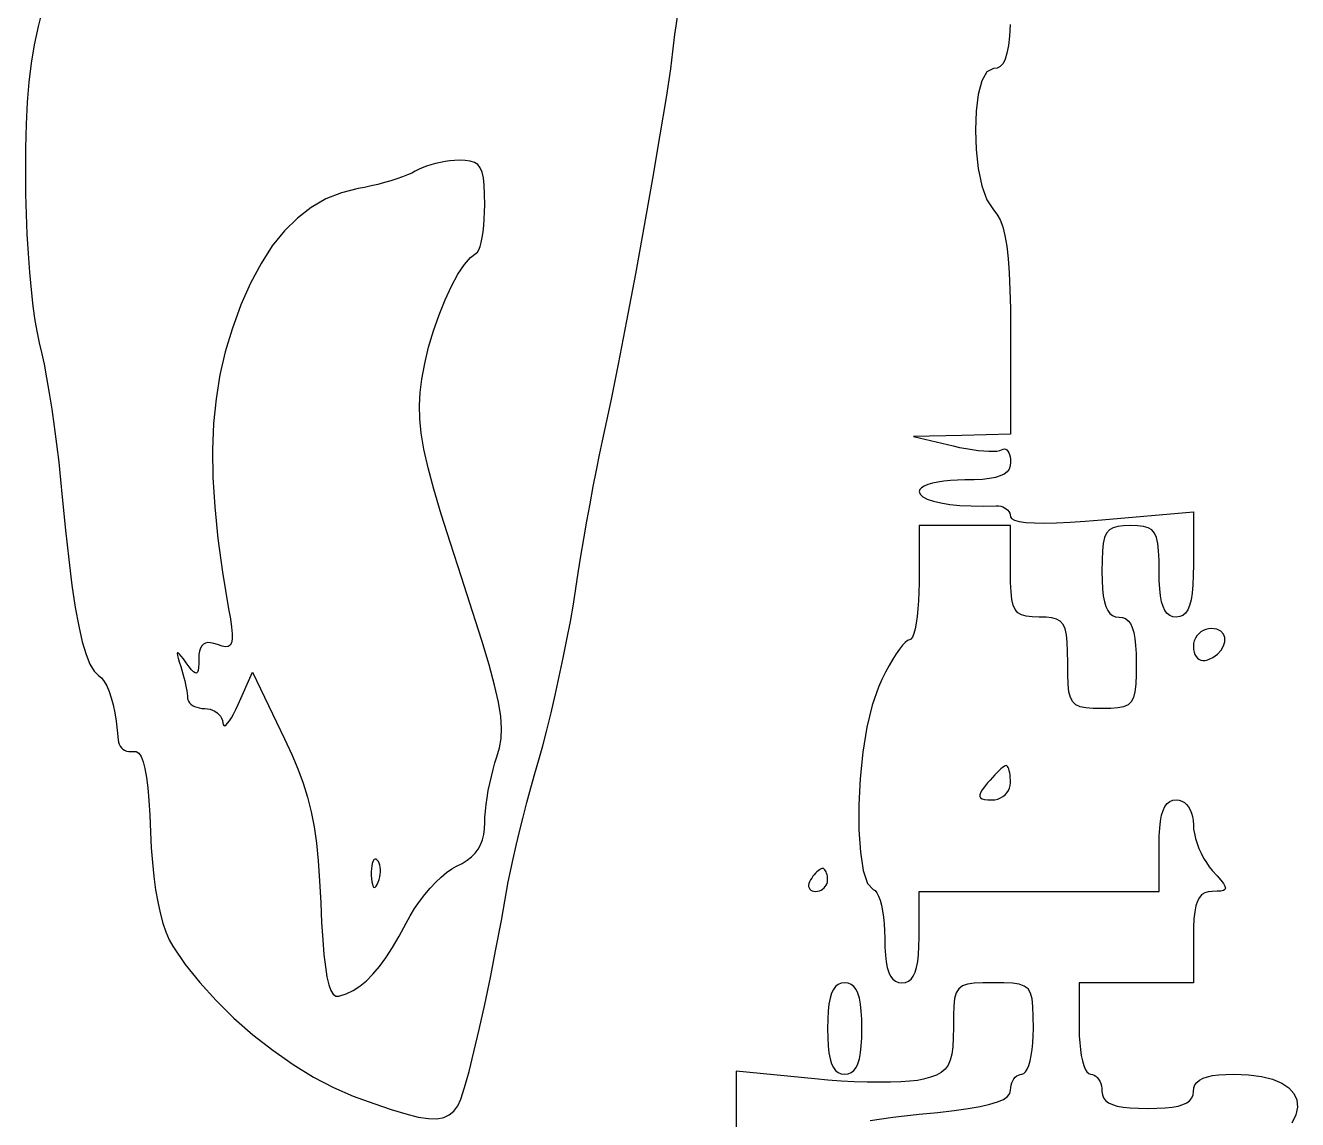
# Model space of a CAD drawing. Header units: millimetres. Extents: x 0 to 1242, y -2208 to 0.
# Drawn here: x 361.8 to 473.1, y -972 to -876.2 of the extents above; entities that cross this region are included whole.
import ezdxf

# ---------------------------------------------------------------- set-up
doc = ezdxf.new("R2010")
doc.units = ezdxf.units.MM
doc.layers.get('0').update_dxf_attribs({"linetype": 'CONTINUOUS'})

msp = doc.modelspace()

# ---------------------------------------------------------------- linework, layer by layer
for p, q in [((363.33516, -874.681048), (362.925665, -876.321497)), ((418.621088, -877.020024), (418.895824, -875.298752)), ((362.925665, -876.321497), (362.59228, -877.922064)), ((447.957184, -876.138624), (447.898831, -877.157951)), ((362.59228, -877.922064), (362.328375, -879.529375)), ((418.458, -878.5), (418.621088, -877.020024)), ((447.811552, -877.995952), (447.692125, -878.666625)), ((447.898831, -877.157951), (447.811552, -877.995952)), ((418.274617, -880.025452), (418.458, -878.5)), ((447.537328, -879.183968), (447.343939, -879.561979)), ((447.692125, -878.666625), (447.537328, -879.183968)), ((362.328375, -879.529375), (362.12732, -881.190056)), ((417.895376, -882.532576), (418.274617, -880.025452)), ((445.93219, -880.289215), (445.49056, -881.08324)), ((446.5, -880), (445.93219, -880.289215)), ((446.828497, -879.955997), (446.5, -880)), ((447.108736, -879.814656), (446.828497, -879.955997)), ((447.343939, -879.561979), (447.108736, -879.814656)), ((362.12732, -881.190056), (361.982485, -882.950733)), ((445.49056, -881.08324), (445.17511, -882.271645)), ((417.359739, -885.801124), (417.895376, -882.532576)), ((445.17511, -882.271645), (444.98584, -883.744)), ((361.982485, -882.950733), (361.88724, -884.858032)), ((444.98584, -883.744), (444.92275, -885.389875)), ((361.88724, -884.858032), (361.834955, -886.958579)), ((416.707168, -889.610848), (417.359739, -885.801124)), ((444.92275, -885.389875), (444.98584, -887.09884)), ((361.834955, -886.958579), (361.819, -889.299)), ((398.959592, -888.087096), (398.540733, -888.147819)), ((399.365359, -888.047157), (398.959592, -888.087096)), ((399.75, -888.03), (399.365359, -888.047157)), ((400.288308, -888.04061), (399.75, -888.03)), ((400.735104, -888.09748), (400.288308, -888.04061)), ((401.098596, -888.21477), (400.735104, -888.09748)), ((444.98584, -887.09884), (445.17511, -888.760465)), ((395.61608, -889.144505), (395.24292, -889.30948)), ((395.917, -888.987), (395.61608, -889.144505)), ((396.202551, -888.836733), (395.917, -888.987)), ((395.917, -888.987), (395.917, -888.987)), ((396.531248, -888.693264), (396.202551, -888.836733)), ((396.895057, -888.558591), (396.531248, -888.693264)), ((397.285944, -888.434712), (396.895057, -888.558591)), ((397.695875, -888.323625), (397.285944, -888.434712)), ((398.116816, -888.227328), (397.695875, -888.323625)), ((398.540733, -888.147819), (398.116816, -888.227328)), ((401.386992, -888.40664), (401.098596, -888.21477)), ((401.6085, -888.68725), (401.386992, -888.40664)), ((401.771328, -889.07076), (401.6085, -888.68725)), ((401.883684, -889.57133), (401.771328, -889.07076)), ((445.17511, -888.760465), (445.49056, -890.26432)), ((361.819, -889.299), (361.835139, -891.007033)), ((392.07492, -890.27644), (391.49008, -890.403825)), ((392.66102, -890.134055), (392.07492, -890.27644)), ((393.23788, -889.97988), (392.66102, -890.134055)), ((393.795, -889.817125), (393.23788, -889.97988)), ((394.32188, -889.649), (393.795, -889.817125)), ((394.80802, -889.478715), (394.32188, -889.649)), ((395.24292, -889.30948), (394.80802, -889.478715)), ((401.953776, -890.20312), (401.883684, -889.57133)), ((401.989812, -890.98029), (401.953776, -890.20312)), ((415.977125, -893.7415), (416.707168, -889.610848)), ((445.49056, -890.26432), (445.93219, -891.499975)), ((361.835139, -891.007033), (361.881272, -892.744544)), ((388.1032, -891.413968), (386.815745, -892.151117)), ((389.469795, -890.868471), (388.1032, -891.413968)), ((390.917, -890.513), (389.469795, -890.868471)), ((391.49008, -890.403825), (390.917, -890.513)), ((402, -891.917), (401.989812, -890.98029)), ((386.815745, -892.151117), (385.60596, -893.081544)), ((401.961648, -893.168472), (401.990151, -892.554454)), ((401.990151, -892.554454), (402, -891.917)), ((445.93219, -891.499975), (446.5, -892.357)), ((446.5, -892.357), (446.812459, -892.741738)), ((361.881272, -892.744544), (361.954873, -894.480651)), ((385.60596, -893.081544), (384.472375, -894.206875)), ((401.916057, -893.750138), (401.961648, -893.168472)), ((446.812459, -892.741738), (447.083392, -893.237704)), ((447.083392, -893.237704), (447.314833, -893.859226)), ((361.954873, -894.480651), (362.053416, -896.184472)), ((384.472375, -894.206875), (383.41352, -895.528736)), ((401.692416, -895.211864), (401.779875, -894.78075)), ((401.779875, -894.78075), (401.854944, -894.290536)), ((401.854944, -894.290536), (401.916057, -893.750138)), ((415.209072, -897.972832), (415.977125, -893.7415)), ((447.314833, -893.859226), (447.508816, -894.620632)), ((447.508816, -894.620632), (447.667375, -895.53625)), ((383.41352, -895.528736), (382.427925, -897.048753)), ((401.371359, -896.061446), (401.486592, -895.861128)), ((401.486592, -895.861128), (401.594133, -895.574962)), ((401.594133, -895.574962), (401.692416, -895.211864)), ((447.667375, -895.53625), (447.792544, -896.620408)), ((362.053416, -896.184472), (362.174375, -897.825125)), ((400.216328, -897.149248), (400.753141, -896.523721)), ((400.753141, -896.523721), (401.25, -896.167)), ((401.25, -896.167), (401.371359, -896.061446)), ((447.792544, -896.620408), (447.886357, -897.887434)), ((362.174375, -897.825125), (362.315224, -899.371728)), ((382.427925, -897.048753), (381.51412, -898.768552)), ((399.089824, -899.051704), (399.656307, -898.004827)), ((399.656307, -898.004827), (400.216328, -897.149248)), ((414.442471, -902.084596), (415.209072, -897.972832)), ((447.886357, -897.887434), (447.950848, -899.351656)), ((381.51412, -898.768552), (380.670635, -900.689759)), ((398.533625, -900.251125), (399.089824, -899.051704)), ((362.315224, -899.371728), (362.473437, -900.793399)), ((398.004456, -901.564336), (398.533625, -900.251125)), ((447.950848, -899.351656), (447.988051, -901.027402)), ((362.473437, -900.793399), (362.646488, -902.059256)), ((380.670635, -900.689759), (379.896, -902.814)), ((447.988051, -901.027402), (448, -902.929)), ((362.646488, -902.059256), (362.831851, -903.138417)), ((397.519063, -902.952583), (398.004456, -901.564336)), ((413.716784, -905.856544), (414.442471, -902.084596)), ((362.831851, -903.138417), (363.027, -904)), ((379.896, -902.814), (379.305373, -904.79142)), ((397.094192, -904.377112), (397.519063, -902.952583)), ((448, -902.929), (448, -912)), ((363.027, -904), (363.232815, -904.845775)), ((379.305373, -904.79142), (378.840104, -906.8124)), ((396.746589, -905.799169), (397.094192, -904.377112)), ((363.232815, -904.845775), (363.44904, -905.8792)), ((363.44904, -905.8792), (363.671445, -907.071925)), ((396.493, -907.18), (396.746589, -905.799169)), ((413.071473, -909.068428), (413.716784, -905.856544)), ((378.840104, -906.8124), (378.499911, -908.89962)), ((363.671445, -907.071925), (363.8958, -908.3956)), ((396.351779, -908.336761), (396.493, -907.18)), ((363.8958, -908.3956), (364.117875, -909.821875)), ((378.499911, -908.89962), (378.284512, -911.07576)), ((396.289512, -909.473968), (396.351779, -908.336761)), ((412.546, -911.5), (413.071473, -909.068428)), ((364.117875, -909.821875), (364.33344, -911.3224)), ((396.317293, -910.647007), (396.289512, -909.473968)), ((364.33344, -911.3224), (364.538265, -912.868825)), ((378.284512, -911.07576), (378.193625, -913.3635)), ((396.446216, -911.911264), (396.317293, -910.647007)), ((396.687375, -913.322125), (396.446216, -911.911264)), ((412.050024, -913.8008), (412.307258, -912.5751)), ((412.307258, -912.5751), (412.546, -911.5)), ((443.75, -912.102), (439.5, -912.205)), ((439.5, -912.205), (442.975, -913.022)), ((448, -912), (443.75, -912.102)), ((364.538265, -912.868825), (364.72812, -914.4328)), ((378.193625, -913.3635), (378.226968, -915.78552)), ((397.051864, -914.934976), (396.687375, -913.322125)), ((442.975, -913.022), (443.547114, -913.147943)), ((443.547114, -913.147943), (444.110312, -913.255304)), ((444.110312, -913.255304), (444.655678, -913.343381)), ((444.655678, -913.343381), (445.174296, -913.411472)), ((445.174296, -913.411472), (445.65725, -913.458875)), ((445.65725, -913.458875), (446.095624, -913.484888)), ((446.095624, -913.484888), (446.480502, -913.488809)), ((446.480502, -913.488809), (446.802968, -913.469936)), ((446.802968, -913.469936), (447.054106, -913.427567)), ((447.054106, -913.427567), (447.225, -913.361)), ((447.225, -913.361), (447.350218, -913.303949)), ((447.350218, -913.303949), (447.469184, -913.289672)), ((447.469184, -913.289672), (447.580266, -913.315883)), ((447.580266, -913.315883), (447.681832, -913.380296)), ((447.681832, -913.380296), (447.77225, -913.480625)), ((447.77225, -913.480625), (447.849888, -913.614584)), ((447.849888, -913.614584), (447.913114, -913.779887)), ((364.72812, -914.4328), (364.898775, -915.985975)), ((411.779686, -915.1477), (412.050024, -913.8008)), ((447.967812, -914.764588), (447.867776, -915.045504)), ((447.913114, -913.779887), (447.960296, -913.974248)), ((447.960296, -913.974248), (447.989802, -914.195381)), ((448, -914.441), (447.967812, -914.764588)), ((447.989802, -914.195381), (448, -914.441)), ((378.226968, -915.78552), (378.384259, -918.3645)), ((397.550777, -916.805203), (397.051864, -914.934976)), ((411.501632, -916.5864), (411.779686, -915.1477)), ((446.167596, -915.880984), (445.551104, -915.948456)), ((446.684992, -915.783008), (446.167596, -915.880984)), ((447.1085, -915.6525), (446.684992, -915.783008)), ((447.443328, -915.487432), (447.1085, -915.6525)), ((447.694684, -915.285776), (447.443328, -915.487432)), ((447.867776, -915.045504), (447.694684, -915.285776)), ((364.898775, -915.985975), (365.046, -917.5)), ((398.195208, -918.988192), (397.550777, -916.805203)), ((411.22125, -918.0875), (411.501632, -916.5864)), ((440.0526, -916.83835), (440, -917)), ((440, -917), (440.083889, -917.252288)), ((440.2048, -916.6848), (440.0526, -916.83835)), ((440.4482, -916.54145), (440.2048, -916.6848)), ((440.7744, -916.4104), (440.4482, -916.54145)), ((441.175, -916.29375), (440.7744, -916.4104)), ((441.6416, -916.1936), (441.175, -916.29375)), ((442.1658, -916.11205), (441.6416, -916.1936)), ((442.7392, -916.0512), (442.1658, -916.11205)), ((443.3534, -916.01315), (442.7392, -916.0512)), ((444, -916), (443.3534, -916.01315)), ((444.830308, -915.987452), (444, -916)), ((445.551104, -915.948456), (444.830308, -915.987452)), ((365.046, -917.5), (365.322626, -920.39434)), ((410.943928, -919.6216), (411.22125, -918.0875)), ((440.083889, -917.252288), (440.328272, -917.482184)), ((440.328272, -917.482184), (440.722223, -917.687636)), ((440.722223, -917.687636), (441.254816, -917.866592)), ((441.254816, -917.866592), (441.915125, -918.017)), ((441.915125, -918.017), (442.692224, -918.136808)), ((442.692224, -918.136808), (443.575187, -918.223964)), ((378.384259, -918.3645), (378.665216, -921.12312)), ((398.996251, -921.539329), (398.195208, -918.988192)), ((443.575187, -918.223964), (444.553088, -918.276416)), ((444.553088, -918.276416), (445.615001, -918.292112)), ((445.615001, -918.292112), (446.75, -918.269)), ((446.75, -918.269), (446.951941, -918.274428)), ((446.951941, -918.274428), (447.143808, -918.304984)), ((447.143808, -918.304984), (447.322967, -918.358676)), ((447.322967, -918.358676), (447.486784, -918.433512)), ((447.486784, -918.433512), (447.632625, -918.5275)), ((447.632625, -918.5275), (447.757856, -918.638648)), ((447.757856, -918.638648), (447.859843, -918.764964)), ((447.859843, -918.764964), (447.935952, -918.904456)), ((447.935952, -918.904456), (447.983549, -919.055132)), ((447.983549, -919.055132), (448, -919.215)), ((448, -919.215), (448.086192, -919.389246)), ((456, -919.5), (464, -918.792)), ((464, -918.792), (464, -923.396)), ((365.322626, -920.39434), (365.601568, -922.95952)), ((410.675054, -921.1593), (410.943928, -919.6216)), ((444, -920), (440, -920)), ((440, -920), (440, -925)), ((448, -920), (444, -920)), ((448, -924), (448, -920)), ((448.086192, -919.389246), (448.342016, -919.531488)), ((448.342016, -919.531488), (448.763344, -919.641582)), ((448.763344, -919.641582), (449.346048, -919.719384)), ((449.346048, -919.719384), (450.086, -919.76475)), ((450.086, -919.76475), (450.979072, -919.777536)), ((450.979072, -919.777536), (452.021136, -919.757598)), ((452.021136, -919.757598), (453.208064, -919.704792)), ((453.208064, -919.704792), (454.535728, -919.618974)), ((454.535728, -919.618974), (456, -919.5)), ((456.648, -920.3712), (456.40625, -920.65)), ((456.96775, -920.1836), (456.648, -920.3712)), ((457.376, -920.0704), (456.96775, -920.1836)), ((457.88325, -920.0148), (457.376, -920.0704)), ((458.5, -920), (457.88325, -920.0148)), ((459.11675, -920.0148), (458.5, -920)), ((459.624, -920.0704), (459.11675, -920.0148)), ((460.03225, -920.1836), (459.624, -920.0704)), ((460.352, -920.3712), (460.03225, -920.1836)), ((460.59375, -920.65), (460.352, -920.3712)), ((378.665216, -921.12312), (379.069557, -924.08406)), ((410.420016, -922.6712), (410.675054, -921.1593)), ((456.232, -921.0368), (456.11475, -921.5484)), ((456.40625, -920.65), (456.232, -921.0368)), ((460.768, -921.0368), (460.59375, -920.65)), ((460.88525, -921.5484), (460.768, -921.0368)), ((399.965, -924.514), (398.996251, -921.539329)), ((456.044, -922.2016), (456.00925, -923.0132)), ((456.11475, -921.5484), (456.044, -922.2016)), ((460.956, -922.2016), (460.88525, -921.5484)), ((460.99075, -923.0132), (460.956, -922.2016)), ((365.601568, -922.95952), (365.885322, -925.20778)), ((410.184202, -924.1279), (410.420016, -922.6712)), ((456.00925, -923.0132), (456, -924)), ((461, -924), (460.99075, -923.0132)), ((464, -923.396), (463.988132, -924.35743)), ((379.069557, -924.08406), (379.597, -927.27)), ((400.944585, -927.516433), (399.965, -924.514)), ((409.973, -925.5), (410.184202, -924.1279)), ((448.00925, -924.9868), (448, -924)), ((456, -924), (456.012759, -924.814027)), ((456.012759, -924.814027), (456.052032, -925.525376)), ((461.012759, -924.814027), (461, -924)), ((461.052032, -925.525376), (461.012759, -924.814027)), ((463.988132, -924.35743), (463.951136, -925.1904)), ((365.885322, -925.20778), (366.176384, -927.15136)), ((409.75313, -926.88525), (409.973, -925.5)), ((439.988838, -925.80825), (439.956544, -926.576)), ((440, -925), (439.988838, -925.80825)), ((448.044, -925.7984), (448.00925, -924.9868)), ((448.11475, -926.4516), (448.044, -925.7984)), ((456.052032, -925.525376), (456.119313, -926.138049)), ((461.119313, -926.138049), (461.052032, -925.525376)), ((463.886924, -925.90133), (463.793408, -926.49664)), ((463.951136, -925.1904), (463.886924, -925.90133)), ((409.49168, -928.38), (409.75313, -926.88525)), ((439.956544, -926.576), (439.904906, -927.29275)), ((448.232, -926.9632), (448.11475, -926.4516)), ((448.40625, -927.35), (448.232, -926.9632)), ((456.119313, -926.138049), (456.216096, -926.656048)), ((456.216096, -926.656048), (456.343875, -927.083375)), ((461.216096, -926.656048), (461.119313, -926.138049)), ((461.343875, -927.083375), (461.216096, -926.656048)), ((463.6685, -926.98275), (463.510112, -927.36608)), ((463.793408, -926.49664), (463.6685, -926.98275)), ((366.176384, -927.15136), (366.47725, -928.8025)), ((379.597, -927.27), (379.747561, -928.15715)), ((379.747561, -928.15715), (379.852048, -928.88836)), ((401.7472, -930.057904), (400.944585, -927.516433)), ((439.835712, -927.948), (439.75075, -928.53125)), ((439.904906, -927.29275), (439.835712, -927.948)), ((448.648, -927.6288), (448.40625, -927.35)), ((448.96775, -927.8164), (448.648, -927.6288)), ((449.376, -927.9296), (448.96775, -927.8164)), ((449.88325, -927.9852), (449.376, -927.9296)), ((450.5, -928), (449.88325, -927.9852)), ((451.11675, -928.0148), (450.5, -928)), ((451.624, -928.0704), (451.11675, -928.0148)), ((452.03225, -928.1836), (451.624, -928.0704)), ((452.352, -928.3712), (452.03225, -928.1836)), ((456.343875, -927.083375), (456.504144, -927.424032)), ((456.504144, -927.424032), (456.698397, -927.682021)), ((456.698397, -927.682021), (456.928128, -927.861344)), ((456.928128, -927.861344), (457.194831, -927.966003)), ((457.194831, -927.966003), (457.5, -928)), ((457.5, -928), (457.805169, -928.033997)), ((457.805169, -928.033997), (458.071872, -928.138656)), ((458.071872, -928.138656), (458.301603, -928.317979)), ((461.504144, -927.424032), (461.343875, -927.083375)), ((461.698397, -927.682021), (461.504144, -927.424032)), ((461.928128, -927.861344), (461.698397, -927.682021)), ((462.194831, -927.966003), (461.928128, -927.861344)), ((462.5, -928), (462.194831, -927.966003)), ((462.813188, -927.96359), (462.5, -928)), ((463.084544, -927.85008), (462.813188, -927.96359)), ((463.316156, -927.65305), (463.084544, -927.85008)), ((463.510112, -927.36608), (463.316156, -927.65305)), ((366.47725, -928.8025), (366.790416, -930.17344)), ((379.852048, -928.88836), (379.907167, -929.47437)), ((409.19549, -929.95275), (409.49168, -928.38)), ((439.651808, -929.032), (439.540674, -929.43975)), ((439.75075, -928.53125), (439.651808, -929.032)), ((452.59375, -928.65), (452.352, -928.3712)), ((452.768, -929.0368), (452.59375, -928.65)), ((452.88525, -929.5484), (452.768, -929.0368)), ((458.301603, -928.317979), (458.495856, -928.575968)), ((458.495856, -928.575968), (458.656125, -928.916625)), ((458.656125, -928.916625), (458.783904, -929.343952)), ((464.856961, -929.177309), (464.649512, -929.306368)), ((465.083904, -929.081016), (464.856961, -929.177309)), ((465.327023, -929.020807), (465.083904, -929.081016)), ((465.583, -929), (465.327023, -929.020807)), ((466.051136, -929.060902), (465.583, -929)), ((466.398048, -929.228856), (466.051136, -929.060902)), ((466.626892, -929.481734), (466.398048, -929.228856)), ((366.790416, -930.17344), (367.118378, -931.27642)), ((377.38275, -930.37325), (377.239144, -930.519272)), ((377.560496, -930.279608), (377.38275, -930.37325)), ((377.773438, -930.237554), (377.560496, -930.279608)), ((378.022632, -930.246296), (377.773438, -930.237554)), ((378.309134, -930.305042), (378.022632, -930.246296)), ((378.634, -930.413), (378.309134, -930.305042)), ((379.856125, -930.25375), (379.743376, -930.4686)), ((379.909624, -929.92592), (379.856125, -930.25375)), ((379.907167, -929.47437), (379.909624, -929.92592)), ((402.383435, -932.192071), (401.7472, -930.057904)), ((408.8714, -931.572), (409.19549, -929.95275)), ((438.788912, -930.211848), (438.553743, -930.463617)), ((438.990229, -930.054411), (438.788912, -930.211848)), ((439.152, -930), (438.990229, -930.054411)), ((439.288982, -929.93425), (439.152, -930)), ((439.419136, -929.744), (439.288982, -929.93425)), ((439.540674, -929.43975), (439.419136, -929.744)), ((452.956, -930.2016), (452.88525, -929.5484)), ((452.99075, -931.0132), (452.956, -930.2016)), ((458.783904, -929.343952), (458.880687, -929.861951)), ((458.880687, -929.861951), (458.947968, -930.474624)), ((464.020807, -930.327023), (464, -930.583)), ((464.081016, -930.083904), (464.020807, -930.327023)), ((464.177309, -929.856961), (464.081016, -930.083904)), ((464.306368, -929.649512), (464.177309, -929.856961)), ((464.464875, -929.464875), (464.306368, -929.649512)), ((464.649512, -929.306368), (464.464875, -929.464875)), ((466.740824, -929.797408), (466.626892, -929.481734)), ((466.636576, -930.528632), (466.743, -930.15375)), ((466.743, -930.15375), (466.740824, -929.797408)), ((367.118378, -931.27642), (367.463632, -932.12368)), ((375.126, -931.1265), (375.104192, -931.197344)), ((375.104192, -931.197344), (375.122716, -931.352332)), ((375.122716, -931.352332), (375.180144, -931.592448)), ((375.189568, -931.138816), (375.126, -931.1265)), ((375.296324, -931.233308), (375.189568, -931.138816)), ((375.447696, -931.408992), (375.296324, -931.233308)), ((375.645112, -931.664884), (375.447696, -931.408992)), ((377.002606, -931.279538), (376.985, -931.643)), ((377.050128, -930.971624), (377.002606, -931.279538)), ((377.128622, -930.718466), (377.050128, -930.971624)), ((377.239144, -930.519272), (377.128622, -930.718466)), ((379.016689, -930.54267), (378.634, -930.413)), ((379.326952, -930.60232), (379.016689, -930.54267)), ((379.568083, -930.58121), (379.326952, -930.60232)), ((379.743376, -930.4686), (379.568083, -930.58121)), ((438.004625, -931.215375), (437.702064, -931.697976)), ((438.290416, -930.801024), (438.004625, -931.215375)), ((438.553743, -930.463617), (438.290416, -930.801024)), ((453, -932), (452.99075, -931.0132)), ((458.947968, -930.474624), (458.987241, -931.185973)), ((458.987241, -931.185973), (459, -932)), ((464, -930.583), (464.015606, -930.833803)), ((464, -930.583), (464, -930.583)), ((464.015606, -930.833803), (464.060768, -931.061944)), ((464.060768, -931.061944), (464.133002, -931.264921)), ((464.133002, -931.264921), (464.229824, -931.440232)), ((464.229824, -931.440232), (464.34875, -931.585375)), ((465.697264, -931.543238), (466.110552, -931.245504)), ((466.110552, -931.245504), (466.424708, -930.899926)), ((466.424708, -930.899926), (466.636576, -930.528632)), ((367.463632, -932.12368), (367.828674, -932.72746)), ((375.180144, -931.592448), (375.275048, -931.918676)), ((375.275048, -931.918676), (375.406, -932.332)), ((375.406, -932.332), (375.502093, -932.640066)), ((375.89, -932), (375.645112, -931.664884)), ((376.144841, -932.344919), (375.89, -932)), ((376.357448, -932.608472), (376.144841, -932.344919)), ((376.531547, -932.789453), (376.357448, -932.608472)), ((376.954832, -932.413568), (376.917383, -932.663537)), ((376.976129, -932.073791), (376.954832, -932.413568)), ((376.985, -931.643), (376.976129, -932.073791)), ((402.86388, -933.972592), (402.383435, -932.192071)), ((408.52625, -933.20625), (408.8714, -931.572)), ((437.388427, -932.240133), (437.069408, -932.833152)), ((437.702064, -931.697976), (437.388427, -932.240133)), ((453.007509, -933.030054), (453, -932)), ((459, -932), (458.992491, -933.030054)), ((464.34875, -931.585375), (464.487296, -931.697848)), ((464.487296, -931.697848), (464.642978, -931.775149)), ((464.642978, -931.775149), (464.813312, -931.814776)), ((464.813312, -931.814776), (464.995814, -931.814227)), ((464.995814, -931.814227), (465.188, -931.771)), ((465.188, -931.771), (465.697264, -931.543238)), ((367.828674, -932.72746), (368.216, -933.1)), ((368.216, -933.1), (368.468051, -933.317654)), ((368.468051, -933.317654), (368.706968, -933.628752)), ((368.706968, -933.628752), (368.930897, -934.027198)), ((375.502093, -932.640066), (375.593344, -932.956208)), ((375.593344, -932.956208), (375.678511, -933.274642)), ((375.678511, -933.274642), (375.756352, -933.589584)), ((375.756352, -933.589584), (375.825625, -933.89525)), ((376.670864, -932.886656), (376.531547, -932.789453)), ((376.779125, -932.898875), (376.670864, -932.886656)), ((376.860056, -932.824904), (376.779125, -932.898875)), ((376.917383, -932.663537), (376.860056, -932.824904)), ((380.42, -935.656), (381.677, -932.812)), ((381.677, -932.812), (384.493, -938.656)), ((408.16688, -934.824), (408.52625, -933.20625)), ((436.750701, -933.468339), (436.438, -934.137)), ((437.069408, -932.833152), (436.750701, -933.468339)), ((453.040032, -933.866752), (453.007509, -933.030054)), ((458.992491, -933.030054), (458.959968, -933.866752)), ((368.930897, -934.027198), (369.137984, -934.506896)), ((369.137984, -934.506896), (369.326375, -935.06175)), ((375.825625, -933.89525), (375.885088, -934.185856)), ((375.885088, -934.185856), (375.933499, -934.455618)), ((375.933499, -934.455618), (375.969616, -934.698752)), ((375.969616, -934.698752), (375.992197, -934.909474)), ((403.199125, -935.453125), (402.86388, -933.972592)), ((407.80013, -936.39375), (408.16688, -934.824)), ((436.438, -934.137), (435.882586, -935.705408)), ((453.112563, -934.530098), (453.040032, -933.866752)), ((453.240096, -935.040096), (453.112563, -934.530098)), ((458.887437, -934.530098), (458.759904, -935.040096)), ((458.959968, -933.866752), (458.887437, -934.530098)), ((369.326375, -935.06175), (369.494216, -935.685664)), ((369.494216, -935.685664), (369.639653, -936.372542)), ((375.992197, -934.909474), (376, -935.082)), ((376, -935.082), (376.019725, -935.230419)), ((376.019725, -935.230419), (376.0768, -935.371392)), ((376.0768, -935.371392), (376.168075, -935.502993)), ((376.168075, -935.502993), (376.2904, -935.623296)), ((376.2904, -935.623296), (376.440625, -935.730375)), ((376.440625, -935.730375), (376.6156, -935.822304)), ((376.6156, -935.822304), (376.812175, -935.897157)), ((376.812175, -935.897157), (377.0272, -935.953008)), ((377.0272, -935.953008), (377.257525, -935.987931)), ((380.215567, -936.09926), (380.42, -935.656)), ((403.39976, -936.687328), (403.199125, -935.453125)), ((435.882586, -935.705408), (435.432208, -937.638904)), ((453.437625, -935.41675), (453.240096, -935.040096)), ((453.720144, -935.680064), (453.437625, -935.41675)), ((454.102647, -935.850042), (453.720144, -935.680064)), ((454.600128, -935.946688), (454.102647, -935.850042)), ((455.227581, -935.990006), (454.600128, -935.946688)), ((457.399872, -935.946688), (456.772419, -935.990006)), ((457.897353, -935.850042), (457.399872, -935.946688)), ((458.279856, -935.680064), (457.897353, -935.850042)), ((458.562375, -935.41675), (458.279856, -935.680064)), ((458.759904, -935.040096), (458.562375, -935.41675)), ((369.639653, -936.372542), (369.760832, -937.116288)), ((377.257525, -935.987931), (377.5, -936)), ((377.5, -936), (377.743555, -936.016451)), ((377.743555, -936.016451), (377.977, -936.064048)), ((377.977, -936.064048), (378.197005, -936.140157)), ((378.197005, -936.140157), (378.40024, -936.242144)), ((378.40024, -936.242144), (378.583375, -936.367375)), ((378.583375, -936.367375), (378.74308, -936.513216)), ((378.74308, -936.513216), (378.876025, -936.677033)), ((378.876025, -936.677033), (378.97888, -936.856192)), ((378.97888, -936.856192), (379.048315, -937.048059)), ((379.048315, -937.048059), (379.081, -937.25)), ((379.662688, -937.09088), (379.834109, -936.82006)), ((379.834109, -936.82006), (380.019336, -936.4884)), ((380.019336, -936.4884), (380.215567, -936.09926)), ((403.476375, -937.728859), (403.39976, -936.687328)), ((407.43284, -937.884), (407.80013, -936.39375)), ((456, -936), (455.227581, -935.990006)), ((456.772419, -935.990006), (456, -936)), ((369.760832, -937.116288), (369.855899, -937.910806)), ((369.855899, -937.910806), (369.923, -938.75)), ((379.081, -937.25), (379.110743, -937.41478)), ((379.110743, -937.41478), (379.171104, -937.49856)), ((379.171104, -937.49856), (379.259281, -937.5047)), ((379.259281, -937.5047), (379.372472, -937.43656)), ((379.372472, -937.43656), (379.507875, -937.2975)), ((379.507875, -937.2975), (379.662688, -937.09088)), ((403.43956, -938.631376), (403.476375, -937.728859)), ((407.07185, -939.26325), (407.43284, -937.884)), ((435.432208, -937.638904), (435.089962, -939.817296)), ((369.923, -938.75), (369.952056, -938.94864)), ((369.952056, -938.94864), (370.011568, -939.13096)), ((370.011568, -939.13096), (370.098752, -939.29486)), ((370.098752, -939.29486), (370.210824, -939.43824)), ((384.493, -938.656), (385.122207, -940.011704)), ((403.299905, -939.448537), (403.43956, -938.631376)), ((406.724, -940.5), (407.07185, -939.26325)), ((370.210824, -939.43824), (370.345, -939.559)), ((370.345, -939.559), (370.498496, -939.65504)), ((370.498496, -939.65504), (370.668528, -939.72426)), ((370.668528, -939.72426), (370.852312, -939.76456)), ((370.852312, -939.76456), (371.047064, -939.77384)), ((371.047064, -939.77384), (371.25, -939.75)), ((371.25, -939.75), (371.503587, -939.763835)), ((371.503587, -939.763835), (371.731176, -939.916)), ((371.731176, -939.916), (371.934009, -940.212285)), ((371.934009, -940.212285), (372.113328, -940.65848)), ((385.122207, -940.011704), (385.661336, -941.292192)), ((402.895455, -940.764635), (403.068, -940.234)), ((403.068, -940.234), (403.299905, -939.448537)), ((435.089962, -939.817296), (434.858944, -942.120392)), ((372.113328, -940.65848), (372.270375, -941.260375)), ((372.270375, -941.260375), (372.406392, -942.02376)), ((385.661336, -941.292192), (386.118049, -942.532228)), ((402.578445, -941.940445), (402.73152, -941.33748)), ((402.73152, -941.33748), (402.895455, -940.764635)), ((406.38179, -941.690725), (406.724, -940.5)), ((446.99025, -941.440625), (446.807248, -941.6156)), ((447.158912, -941.2904), (446.99025, -941.440625)), ((447.309826, -941.168075), (447.158912, -941.2904)), ((447.439584, -941.0768), (447.309826, -941.168075)), ((447.544778, -941.019725), (447.439584, -941.0768)), ((447.622, -941), (447.544778, -941.019725)), ((447.683128, -941.019725), (447.622, -941)), ((447.741184, -941.0768), (447.683128, -941.019725)), ((447.795376, -941.168075), (447.741184, -941.0768)), ((447.844912, -941.2904), (447.795376, -941.168075)), ((447.889, -941.440625), (447.844912, -941.2904)), ((447.926848, -941.6156), (447.889, -941.440625)), ((372.406392, -942.02376), (372.522621, -942.954425)), ((386.118049, -942.532228), (386.500008, -943.766576)), ((402.313875, -943.188375), (402.43848, -942.56144)), ((402.43848, -942.56144), (402.578445, -941.940445)), ((406.03712, -942.9368), (406.38179, -941.690725)), ((434.858944, -942.120392), (434.74225, -944.428)), ((446, -942.5), (445.726841, -942.840647)), ((446.206282, -942.257525), (446, -942.5)), ((446, -942.5), (446, -942.5)), ((446.411856, -942.0272), (446.206282, -942.257525)), ((446.613314, -941.812175), (446.411856, -942.0272)), ((446.807248, -941.6156), (446.613314, -941.812175)), ((447.957664, -941.812175), (447.926848, -941.6156)), ((447.980656, -942.0272), (447.957664, -941.812175)), ((447.978668, -942.742475), (448, -942.5)), ((447.995032, -942.257525), (447.980656, -942.0272)), ((448, -942.5), (447.995032, -942.257525)), ((372.522621, -942.954425), (372.620304, -944.05816)), ((386.500008, -943.766576), (386.814875, -945.03)), ((402.20688, -943.80916), (402.313875, -943.188375)), ((405.69593, -944.214075), (406.03712, -942.9368)), ((445.309664, -943.558928), (445.308125, -943.710875)), ((445.308125, -943.710875), (445.377056, -943.825952)), ((445.380647, -943.365989), (445.309664, -943.558928)), ((445.520048, -943.127936), (445.380647, -943.365989)), ((445.726841, -942.840647), (445.520048, -943.127936)), ((447.121724, -943.831925), (447.334288, -943.7096)), ((447.334288, -943.7096), (447.5235, -943.559375)), ((447.5235, -943.559375), (447.685952, -943.3844)), ((447.685952, -943.3844), (447.818236, -943.187825)), ((447.818236, -943.187825), (447.916944, -942.9728)), ((447.916944, -942.9728), (447.978668, -942.742475)), ((372.620304, -944.05816), (372.700683, -945.340755)), ((402.05472, -944.98392), (402.119745, -944.411705)), ((402.119745, -944.411705), (402.20688, -943.80916)), ((405.36416, -945.4984), (405.69593, -944.214075)), ((434.74225, -944.428), (434.742976, -946.619928)), ((445.377056, -943.825952), (445.517483, -943.908281)), ((445.517483, -943.908281), (445.730432, -943.961984)), ((445.730432, -943.961984), (446.016929, -943.991183)), ((446.016929, -943.991183), (446.378, -944)), ((446.378, -944), (446.640172, -943.980275)), ((446.640172, -943.980275), (446.889216, -943.9232)), ((446.889216, -943.9232), (447.121724, -943.831925)), ((461.343875, -944.916625), (461.504144, -944.575968)), ((461.504144, -944.575968), (461.698397, -944.317979)), ((461.698397, -944.317979), (461.928128, -944.138656)), ((461.928128, -944.138656), (462.194831, -944.033997)), ((462.194831, -944.033997), (462.5, -944)), ((462.5, -944), (462.754139, -944.026687)), ((462.754139, -944.026687), (462.991232, -944.104536)), ((462.991232, -944.104536), (463.208993, -944.230229)), ((463.208993, -944.230229), (463.405136, -944.400448)), ((463.405136, -944.400448), (463.577375, -944.611875)), ((463.577375, -944.611875), (463.723424, -944.861192)), ((463.723424, -944.861192), (463.840997, -945.145081)), ((372.700683, -945.340755), (372.765, -946.808)), ((386.814875, -945.03), (387.070312, -946.357264)), ((401.977723, -946.532999), (402, -945.989)), ((402, -945.989), (402.014055, -945.513715)), ((402.014055, -945.513715), (402.05472, -944.98392)), ((405.04775, -946.765625), (405.36416, -945.4984)), ((461.052032, -946.474624), (461.119313, -945.861951)), ((461.119313, -945.861951), (461.216096, -945.343952)), ((461.216096, -945.343952), (461.343875, -944.916625)), ((463.840997, -945.145081), (463.927808, -945.460224)), ((463.927808, -945.460224), (463.981571, -945.803303)), ((463.981571, -945.803303), (464, -946.171)), ((372.765, -946.808), (372.831548, -948.18123)), ((387.070312, -946.357264), (387.273981, -947.783132)), ((401.794881, -947.495573), (401.909864, -947.034392)), ((401.909864, -947.034392), (401.977723, -946.532999)), ((404.75264, -947.9916), (405.04775, -946.765625)), ((434.742976, -946.619928), (434.864218, -948.575984)), ((461.012759, -947.185973), (461.052032, -946.474624)), ((464, -946.171), (464.02177, -946.54598)), ((464.02177, -946.54598), (464.08476, -946.94892)), ((464.08476, -946.94892), (464.18549, -947.37142)), ((372.831548, -948.18123), (372.928624, -949.48336)), ((387.273981, -947.783132), (387.433544, -949.342368)), ((401.417375, -948.306875), (401.631232, -947.918936)), ((401.631232, -947.918936), (401.794881, -947.495573)), ((404.48477, -949.152175), (404.75264, -947.9916)), ((461, -948), (461.012759, -947.185973)), ((461, -952), (461, -948)), ((464.18549, -947.37142), (464.32048, -947.80508)), ((464.32048, -947.80508), (464.48625, -948.2415)), ((392.263392, -949.285848), (392.200875, -949.40725)), ((392.336061, -949.208774), (392.263392, -949.285848)), ((392.417784, -949.178776), (392.336061, -949.208774)), ((392.507463, -949.198602), (392.417784, -949.178776)), ((392.604, -949.271), (392.507463, -949.198602)), ((392.694691, -949.385858), (392.604, -949.271)), ((400.029027, -949.552271), (400.459136, -949.282088)), ((400.459136, -949.282088), (400.832869, -948.986057)), ((400.832869, -948.986057), (401.151768, -948.661784)), ((401.151768, -948.661784), (401.417375, -948.306875)), ((404.25008, -950.2232), (404.48477, -949.152175)), ((434.864218, -948.575984), (435.109072, -950.175976)), ((464.48625, -948.2415), (464.67932, -948.67228)), ((464.67932, -948.67228), (464.89621, -949.08902)), ((464.89621, -949.08902), (465.13344, -949.48332)), ((372.928624, -949.48336), (373.055376, -950.70995)), ((387.433544, -949.342368), (387.556663, -951.069736)), ((392.085216, -950.009944), (392.074287, -950.281178)), ((392.074287, -950.281178), (392.079, -950.583)), ((392.110689, -949.772046), (392.085216, -950.009944)), ((392.149608, -949.570232), (392.110689, -949.772046)), ((392.200875, -949.40725), (392.149608, -949.570232)), ((392.767448, -949.528544), (392.694691, -949.385858)), ((392.822097, -949.695026), (392.767448, -949.528544)), ((392.858464, -949.881272), (392.822097, -949.695026)), ((392.856133, -950.518274), (392.875656, -950.296928)), ((392.876375, -950.08325), (392.858464, -949.881272)), ((392.875656, -950.296928), (392.876375, -950.08325)), ((398.192593, -950.745476), (398.664912, -950.350024)), ((398.664912, -950.350024), (399.117479, -950.031048)), ((399.117479, -950.031048), (399.541, -949.799)), ((399.541, -949.799), (400.029027, -949.552271)), ((404.05451, -951.180525), (404.25008, -950.2232)), ((430.949664, -950.4104), (430.832757, -950.54145)), ((431.065875, -950.29375), (430.949664, -950.4104)), ((431.179176, -950.1936), (431.065875, -950.29375)), ((431.287353, -950.11205), (431.179176, -950.1936)), ((431.388192, -950.0512), (431.287353, -950.11205)), ((431.479479, -950.01315), (431.388192, -950.0512)), ((431.559, -950), (431.479479, -950.01315)), ((431.630397, -950.01315), (431.559, -950)), ((431.698176, -950.0512), (431.630397, -950.01315)), ((431.761419, -950.11205), (431.698176, -950.0512)), ((431.819208, -950.1936), (431.761419, -950.11205)), ((431.870625, -950.29375), (431.819208, -950.1936)), ((431.914752, -950.4104), (431.870625, -950.29375)), ((431.950671, -950.54145), (431.914752, -950.4104)), ((435.109072, -950.175976), (435.480634, -951.299712)), ((465.13344, -949.48332), (465.38753, -949.84678)), ((465.38753, -949.84678), (465.655, -950.171)), ((465.655, -950.171), (466.0708, -950.635798)), ((373.055376, -950.70995), (373.210952, -951.85656)), ((387.556663, -951.069736), (387.651, -953)), ((392.079, -950.583), (392.098963, -950.904554)), ((392.079, -950.583), (392.079, -950.583)), ((392.098963, -950.904554), (392.129624, -951.169792)), ((392.129624, -951.169792), (392.170341, -951.378078)), ((392.170341, -951.378078), (392.220472, -951.528776)), ((392.220472, -951.528776), (392.279375, -951.62125)), ((392.420929, -951.628982), (392.502296, -951.542968)), ((392.502296, -951.542968), (392.589867, -951.396186)), ((392.589867, -951.396186), (392.683, -951.188)), ((392.683, -951.188), (392.759979, -950.967842)), ((392.759979, -950.967842), (392.817632, -950.743256)), ((392.817632, -950.743256), (392.856133, -950.518274)), ((397.225875, -951.724), (397.709816, -951.206952)), ((397.709816, -951.206952), (398.192593, -950.745476)), ((403.904, -952), (404.05451, -951.180525)), ((430.359432, -951.3152), (430.335318, -951.45855)), ((430.335318, -951.45855), (430.340736, -951.5896)), ((430.414014, -951.16165), (430.359432, -951.3152)), ((430.5, -951), (430.414014, -951.16165)), ((430.605711, -950.83835), (430.5, -951)), ((430.5, -951), (430.5, -951)), ((430.717368, -950.6848), (430.605711, -950.83835)), ((430.832757, -950.54145), (430.717368, -950.6848)), ((431.794848, -951.5896), (431.881254, -951.45855)), ((431.881254, -951.45855), (431.945736, -951.3152)), ((431.945736, -951.3152), (431.986062, -951.16165)), ((431.977464, -950.6848), (431.950671, -950.54145)), ((431.994213, -950.83835), (431.977464, -950.6848)), ((431.986062, -951.16165), (432, -951)), ((432, -951), (431.994213, -950.83835)), ((435.480634, -951.299712), (435.982, -951.827)), ((466.0708, -950.635798), (466.3942, -951.014784)), ((466.3942, -951.014784), (466.6252, -951.316646)), ((466.6252, -951.316646), (466.7638, -951.550072)), ((466.7638, -951.550072), (466.81, -951.72375)), ((373.210952, -951.85656), (373.3945, -952.91875)), ((392.279375, -951.62125), (392.346408, -951.654864)), ((392.346408, -951.654864), (392.420929, -951.628982)), ((396.291677, -952.883004), (396.750064, -952.286168)), ((396.750064, -952.286168), (397.225875, -951.724)), ((403.457665, -954.537495), (403.904, -952)), ((430.340736, -951.5896), (430.37475, -951.70625)), ((430.37475, -951.70625), (430.436424, -951.8064)), ((430.436424, -951.8064), (430.524822, -951.88795)), ((430.524822, -951.88795), (430.639008, -951.9488)), ((430.639008, -951.9488), (430.778046, -951.98685)), ((430.778046, -951.98685), (430.941, -952)), ((430.941, -952), (431.112078, -951.98685)), ((431.112078, -951.98685), (431.274624, -951.9488)), ((431.274624, -951.9488), (431.426406, -951.88795)), ((431.426406, -951.88795), (431.565192, -951.8064)), ((431.565192, -951.8064), (431.68875, -951.70625)), ((431.68875, -951.70625), (431.794848, -951.5896)), ((435.982, -951.827), (436.146584, -951.933451)), ((436.146584, -951.933451), (436.302912, -952.134648)), ((436.302912, -952.134648), (436.448848, -952.421657)), ((436.448848, -952.421657), (436.582256, -952.785544)), ((440, -956), (440, -952)), ((440, -952), (450.5, -952)), ((450.5, -952), (461, -952)), ((464.526392, -952.52816), (464.3535, -952.854375)), ((464.740096, -952.286605), (464.526392, -952.52816)), ((464.997504, -952.12272), (464.740096, -952.286605)), ((465.301508, -952.029515), (464.997504, -952.12272)), ((465.655, -952), (465.301508, -952.029515)), ((466.0708, -951.994742), (465.655, -952)), ((466.3942, -951.973176), (466.0708, -951.994742)), ((466.6252, -951.926614), (466.3942, -951.973176)), ((466.7638, -951.846368), (466.6252, -951.926614)), ((466.81, -951.72375), (466.7638, -951.846368)), ((373.3945, -952.91875), (373.605168, -953.89208)), ((387.651, -953), (387.73154, -954.73768)), ((395.464351, -954.138872), (395.860008, -953.504056)), ((395.860008, -953.504056), (396.291677, -952.883004)), ((436.582256, -952.785544), (436.701, -953.217375)), ((436.701, -953.217375), (436.802944, -953.708216)), ((436.802944, -953.708216), (436.885952, -954.249133)), ((464.218528, -953.27224), (464.118584, -953.788745)), ((464.3535, -952.854375), (464.218528, -953.27224)), ((373.605168, -953.89208), (373.842104, -954.77211)), ((373.842104, -954.77211), (374.104456, -955.5544)), ((387.73154, -954.73768), (387.82492, -956.24688)), ((394.513319, -955.909804), (395.114, -954.777)), ((395.114, -954.777), (395.464351, -954.138872)), ((402.98448, -957.06596), (403.457665, -954.537495)), ((436.885952, -954.249133), (436.947888, -954.831192)), ((436.947888, -954.831192), (436.986616, -955.445459)), ((464.050776, -954.41088), (464.012212, -955.145635)), ((464.118584, -953.788745), (464.050776, -954.41088)), ((374.104456, -955.5544), (374.391372, -956.23451)), ((393.928952, -956.918432), (394.513319, -955.909804)), ((436.986616, -955.445459), (437, -956.083)), ((439.987241, -956.814027), (440, -956)), ((464.012212, -955.145635), (464, -956)), ((464, -956), (464, -960)), ((374.391372, -956.23451), (374.702, -956.808)), ((374.702, -956.808), (375.786885, -958.396122)), ((387.82492, -956.24688), (387.93288, -957.53654)), ((393.355913, -957.808308), (393.928952, -956.918432)), ((402.496175, -959.533765), (402.98448, -957.06596)), ((437, -956.083), (437.012894, -956.876721)), ((437.012894, -956.876721), (437.052512, -957.571328)), ((439.947968, -957.525376), (439.987241, -956.814027)), ((387.93288, -957.53654), (388.05716, -958.6156)), ((392.789216, -958.584856), (393.355913, -957.808308)), ((437.052512, -957.571328), (437.120258, -958.170487)), ((437.120258, -958.170487), (437.217536, -958.677864)), ((439.783904, -958.656048), (439.880687, -958.138049)), ((439.880687, -958.138049), (439.947968, -957.525376)), ((375.786885, -958.396122), (377.06188, -959.989056)), ((388.05716, -958.6156), (388.1995, -959.493)), ((391.654904, -959.819664), (392.223875, -959.2535)), ((392.223875, -959.2535), (392.789216, -958.584856)), ((437.217536, -958.677864), (437.34575, -959.097125)), ((437.34575, -959.097125), (437.506304, -959.431936)), ((439.495856, -959.424032), (439.656125, -959.083375)), ((439.656125, -959.083375), (439.783904, -958.656048)), ((377.06188, -959.989056), (378.496895, -961.561854)), ((388.1995, -959.493), (388.36164, -960.17768)), ((388.36164, -960.17768), (388.54532, -960.67858)), ((390.486128, -960.666248), (391.077317, -960.288772)), ((391.077317, -960.288772), (391.654904, -959.819664)), ((402.00448, -961.88928), (402.496175, -959.533765)), ((432.698397, -960.317979), (432.504144, -960.575968)), ((432.928128, -960.138656), (432.698397, -960.317979)), ((433.194831, -960.033997), (432.928128, -960.138656)), ((433.5, -960), (433.194831, -960.033997)), ((433.805169, -960.033997), (433.5, -960)), ((434.071872, -960.138656), (433.805169, -960.033997)), ((434.301603, -960.317979), (434.071872, -960.138656)), ((434.495856, -960.575968), (434.301603, -960.317979)), ((437.506304, -959.431936), (437.700602, -959.685963)), ((437.700602, -959.685963), (437.930048, -959.862872)), ((437.930048, -959.862872), (438.196046, -959.966329)), ((438.196046, -959.966329), (438.5, -960)), ((438.5, -960), (438.805169, -959.966003)), ((438.805169, -959.966003), (439.071872, -959.861344)), ((439.071872, -959.861344), (439.301603, -959.682021)), ((439.301603, -959.682021), (439.495856, -959.424032)), ((443.7992, -960.281056), (443.475, -960.528125)), ((444.2446, -960.126063), (443.7992, -960.281056)), ((444.8304, -960.041792), (444.2446, -960.126063)), ((445.5758, -960.006889), (444.8304, -960.041792)), ((446.5, -960), (445.5758, -960.006889)), ((447.428331, -960.006565), (446.5, -960)), ((448.176128, -960.04112), (447.428331, -960.006565)), ((448.762897, -960.125955), (448.176128, -960.04112)), ((449.208144, -960.28336), (448.762897, -960.125955)), ((449.531375, -960.535625), (449.208144, -960.28336)), ((459, -960), (454, -960)), ((454, -960), (454, -964)), ((464, -960), (459, -960)), ((378.496895, -961.561854), (380.06184, -963.089568)), ((388.54532, -960.67858), (388.75228, -961.00464)), ((388.75228, -961.00464), (388.98426, -961.1648)), ((388.98426, -961.1648), (389.243, -961.168)), ((389.243, -961.168), (389.876351, -960.957516)), ((389.876351, -960.957516), (390.486128, -960.666248)), ((432.216096, -961.343952), (432.119313, -961.861951)), ((432.343875, -960.916625), (432.216096, -961.343952)), ((432.504144, -960.575968), (432.343875, -960.916625)), ((434.656125, -960.916625), (434.495856, -960.575968)), ((434.783904, -961.343952), (434.656125, -960.916625)), ((434.880687, -961.861951), (434.783904, -961.343952)), ((443.1134, -961.383907), (443.0376, -962.035328)), ((443.2528, -960.888624), (443.1134, -961.383907)), ((443.475, -960.528125), (443.2528, -960.888624)), ((449.752096, -960.90504), (449.531375, -960.535625)), ((449.889813, -961.413895), (449.752096, -960.90504)), ((449.964032, -962.08448), (449.889813, -961.413895)), ((401.521125, -964.080875), (402.00448, -961.88928)), ((432.052032, -962.474624), (432.012759, -963.185973)), ((432.119313, -961.861951), (432.052032, -962.474624)), ((434.947968, -962.474624), (434.880687, -961.861951)), ((434.987241, -963.185973), (434.947968, -962.474624)), ((443.0376, -962.035328), (443.0062, -962.864241)), ((449.994259, -962.939085), (449.964032, -962.08448)), ((380.06184, -963.089568), (381.726625, -964.54725)), ((432.012759, -963.185973), (432, -964)), ((435, -964), (434.987241, -963.185973)), ((443.0062, -962.864241), (443, -963.892)), ((450, -964), (449.994259, -962.939085)), ((381.726625, -964.54725), (383.46116, -965.909952)), ((401.05784, -966.05692), (401.521125, -964.080875)), ((432, -964), (432.012759, -964.814027)), ((432, -964), (432, -964)), ((432.012759, -964.814027), (432.052032, -965.525376)), ((434.947968, -965.525376), (434.987241, -964.814027)), ((434.987241, -964.814027), (435, -964)), ((442.987796, -964.82146), (442.944968, -965.60224)), ((443, -963.892), (442.987796, -964.82146)), ((443, -963.892), (443, -963.892)), ((449.9488, -965.2608), (449.98685, -964.6466)), ((449.98685, -964.6466), (450, -964)), ((454, -964), (454.01315, -964.6466)), ((454.01315, -964.6466), (454.0512, -965.2608)), ((383.46116, -965.909952), (385.235355, -967.152726)), ((432.052032, -965.525376), (432.119313, -966.138049)), ((434.880687, -966.138049), (434.947968, -965.525376)), ((442.944968, -965.60224), (442.862192, -966.25054)), ((449.8064, -966.3584), (449.88795, -965.8342)), ((449.88795, -965.8342), (449.9488, -965.2608)), ((454.0512, -965.2608), (454.11205, -965.8342)), ((454.11205, -965.8342), (454.1936, -966.3584)), ((400.626355, -967.765785), (401.05784, -966.05692)), ((432.119313, -966.138049), (432.216096, -966.656048)), ((432.216096, -966.656048), (432.343875, -967.083375)), ((432.343875, -967.083375), (432.504144, -967.424032)), ((434.495856, -967.424032), (434.656125, -967.083375)), ((434.656125, -967.083375), (434.783904, -966.656048)), ((434.783904, -966.656048), (434.880687, -966.138049)), ((442.730144, -966.78256), (442.5395, -967.2145)), ((442.862192, -966.25054), (442.730144, -966.78256)), ((449.5896, -967.2256), (449.70625, -966.825)), ((449.70625, -966.825), (449.8064, -966.3584)), ((454.1936, -966.3584), (454.29375, -966.825)), ((454.29375, -966.825), (454.4104, -967.2256)), ((385.235355, -967.152726), (387.01912, -968.250624)), ((387.01912, -968.250624), (388.782365, -969.178698)), ((400.2384, -969.15584), (400.626355, -967.765785)), ((430.881, -968.42), (424, -967.742)), ((424, -967.742), (424, -973.042)), ((432.504144, -967.424032), (432.698397, -967.682021)), ((432.698397, -967.682021), (432.928128, -967.861344)), ((432.928128, -967.861344), (433.194831, -967.966003)), ((433.194831, -967.966003), (433.5, -968)), ((433.5, -968), (433.805169, -967.966003)), ((433.805169, -967.966003), (434.071872, -967.861344)), ((434.071872, -967.861344), (434.301603, -967.682021)), ((434.301603, -967.682021), (434.495856, -967.424032)), ((441.522752, -968.07184), (441.004484, -968.26546)), ((441.945128, -967.84294), (441.522752, -968.07184)), ((442.280936, -967.56256), (441.945128, -967.84294)), ((442.5395, -967.2145), (442.280936, -967.56256)), ((448.4104, -968.270208), (448.54145, -968.156384)), ((448.54145, -968.156384), (448.6848, -968.071456)), ((448.6848, -968.071456), (448.83835, -968.018352)), ((448.83835, -968.018352), (449, -968)), ((449, -968), (449.16165, -967.9474)), ((449.16165, -967.9474), (449.3152, -967.7952)), ((449.3152, -967.7952), (449.45855, -967.5518)), ((449.45855, -967.5518), (449.5896, -967.2256)), ((454.4104, -967.2256), (454.54145, -967.5518)), ((454.54145, -967.5518), (454.6848, -967.7952)), ((454.6848, -967.7952), (454.83835, -967.9474)), ((454.83835, -967.9474), (455, -968)), ((455, -968), (455.16165, -968.019725)), ((455.16165, -968.019725), (455.3152, -968.0768)), ((455.3152, -968.0768), (455.45855, -968.168075)), ((455.45855, -968.168075), (455.5896, -968.2904)), ((464.84025, -968.355875), (465.222992, -968.225312)), ((465.222992, -968.225312), (465.682366, -968.125361)), ((465.682366, -968.125361), (466.220544, -968.055104)), ((466.220544, -968.055104), (466.839698, -968.013623)), ((466.839698, -968.013623), (467.542, -968)), ((467.542, -968), (468.826385, -968.051895)), ((468.826385, -968.051895), (469.95684, -968.2036)), ((469.95684, -968.2036), (470.926315, -968.449145)), ((388.782365, -969.178698), (390.495, -969.912)), ((399.905705, -970.175455), (400.2384, -969.15584)), ((432.027875, -968.520973), (430.881, -968.42)), ((433.1842, -968.600064), (432.027875, -968.520973)), ((434.330025, -968.657231), (433.1842, -968.600064)), ((435.4454, -968.692432), (434.330025, -968.657231)), ((436.510375, -968.705625), (435.4454, -968.692432)), ((437.505, -968.696768), (436.510375, -968.705625)), ((438.409325, -968.665819), (437.505, -968.696768)), ((439.2034, -968.612736), (438.409325, -968.665819)), ((439.867275, -968.537477), (439.2034, -968.612736)), ((440.381, -968.44), (439.867275, -968.537477)), ((441.004484, -968.26546), (440.381, -968.44)), ((448, -969.396), (448.01315, -969.170288)), ((448.01315, -969.170288), (448.0512, -968.955904)), ((448.0512, -968.955904), (448.11205, -968.755776)), ((448.11205, -968.755776), (448.1936, -968.572832)), ((448.1936, -968.572832), (448.29375, -968.41)), ((448.29375, -968.41), (448.4104, -968.270208)), ((455.5896, -968.2904), (455.70625, -968.440625)), ((455.70625, -968.440625), (455.8064, -968.6156)), ((455.8064, -968.6156), (455.88795, -968.812175)), ((455.88795, -968.812175), (455.9488, -969.0272)), ((455.9488, -969.0272), (455.98685, -969.257525)), ((455.98685, -969.257525), (456, -969.5)), ((464, -969.5), (464.032162, -969.202607)), ((464.032162, -969.202607), (464.130096, -968.940416)), ((464.130096, -968.940416), (464.295974, -968.712509)), ((464.295974, -968.712509), (464.531968, -968.517968)), ((464.531968, -968.517968), (464.84025, -968.355875)), ((470.926315, -968.449145), (471.72776, -968.78256)), ((471.72776, -968.78256), (472.354125, -969.197875)), ((472.354125, -969.197875), (472.79836, -969.68912)), ((390.495, -969.912), (392.286604, -970.567233)), ((399.64, -970.773), (399.905705, -970.175455)), ((446.190375, -970.63625), (446.866208, -970.42792)), ((446.866208, -970.42792), (447.375949, -970.20213)), ((447.375949, -970.20213), (447.728736, -969.95648)), ((447.728736, -969.95648), (447.933707, -969.68857)), ((447.933707, -969.68857), (448, -969.396)), ((456, -969.5), (456.033997, -969.805169)), ((456.033997, -969.805169), (456.138656, -970.071872)), ((456.138656, -970.071872), (456.317979, -970.301603)), ((456.317979, -970.301603), (456.575968, -970.495856)), ((463.424032, -970.495856), (463.682021, -970.301603)), ((463.682021, -970.301603), (463.861344, -970.071872)), ((463.861344, -970.071872), (463.966003, -969.805169)), ((463.966003, -969.805169), (464, -969.5)), ((472.79836, -969.68912), (473.053415, -970.250325)), ((473.053415, -970.250325), (473.11224, -970.87552)), ((392.286604, -970.567233), (393.816512, -971.089704)), ((393.816512, -971.089704), (395.109768, -971.481771)), ((395.109768, -971.481771), (396.191416, -971.745792)), ((398.417152, -971.793159), (398.902808, -971.568576)), ((398.902808, -971.568576), (399.302076, -971.227737)), ((399.302076, -971.227737), (399.64, -970.773)), ((437.690713, -971.747633), (440, -971.5)), ((440, -971.5), (441.643363, -971.34297)), ((441.643363, -971.34297), (443.074944, -971.18048)), ((443.074944, -971.18048), (444.303881, -971.01013)), ((444.303881, -971.01013), (445.339312, -970.82952)), ((445.339312, -970.82952), (446.190375, -970.63625)), ((456.575968, -970.495856), (456.916625, -970.656125)), ((456.916625, -970.656125), (457.343952, -970.783904)), ((457.343952, -970.783904), (457.861951, -970.880687)), ((457.861951, -970.880687), (458.474624, -970.947968)), ((458.474624, -970.947968), (459.185973, -970.987241)), ((459.185973, -970.987241), (460, -971)), ((460, -971), (460.814027, -970.987241)), ((460.814027, -970.987241), (461.525376, -970.947968)), ((461.525376, -970.947968), (462.138049, -970.880687)), ((462.138049, -970.880687), (462.656048, -970.783904)), ((462.656048, -970.783904), (463.083375, -970.656125)), ((463.083375, -970.656125), (463.424032, -970.495856)), ((472.967785, -971.558735), (472.613, -972.294)), ((473.11224, -970.87552), (472.967785, -971.558735)), ((396.191416, -971.745792), (397.0865, -971.884125)), ((397.0865, -971.884125), (397.820064, -971.899128)), ((397.820064, -971.899128), (398.417152, -971.793159)), ((435.733824, -972.040704), (437.690713, -971.747633))]:
    msp.add_line(p, q)

doc.saveas('drawing.dxf')
